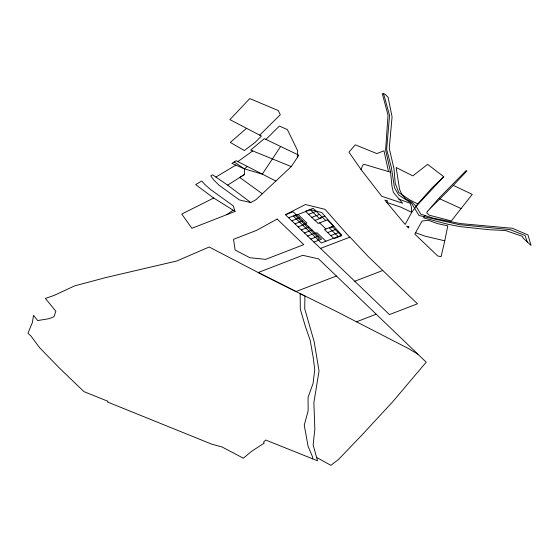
<?xml version="1.0" encoding="UTF-8"?>
<svg xmlns="http://www.w3.org/2000/svg" width="559" height="559" viewBox="0 0 559 559"><rect width="100%" height="100%" fill="white"/><g stroke="black" fill="none" stroke-linecap="round" stroke-linejoin="round"><path stroke-width="0.84" d="M250.823 202.568L227.66 185.127L212.588 174.82L210.75 175.868L213.811 180.026L219.037 185.197L239.357 199.926L250.823 202.568L256.12 199.584L291.26 166.575L297.29 157.638L297.688 150.769L287.354 129.548L279.367 126.055L265.916 139.422M444.754 240.803L447.808 225.857L437.438 223.593L428.208 220.232L422.059 221.057L414.827 234.081L437.753 255.987L441.093 256.665L444.754 240.803L425.161 236.171L415.791 232.81M361.037 169.531L362.7 165.254L364.007 164.297L390.545 172.207L391.978 186.273L393.361 192.387L402.592 203.224L381.685 196.23L361.037 169.531L348.942 152.139L355.286 144.823L376.822 153.571L383.984 150.818L388.505 171.599M427.502 211.267L426.734 212.888L429.27 215.208L451.316 220.938L472.264 194.378L453.307 185.378L427.502 211.267L439.011 198.117L466.059 170.67L466.968 170.9L453.307 185.378M297.29 157.638L298.799 155.192L264.316 138.653L250.663 150.098L291.26 166.575M425.106 215.46L423.575 217.87L448.122 224.306L460.092 226.626L489.418 229.728L505.567 230.532L522.379 236.331L523.231 238.274L531.05 245.422L527.969 234.934L512.456 228.282L460.469 223.593L433.665 218.296L420.752 214.16L416.148 206.383L412.29 202.456L405.841 198.913L402.019 194.811L399.524 189.215L396.149 167.504L412.808 175.896L427.656 164.332L443.748 176.693L416.148 206.383L411.704 212.35L405.156 224.452L384.865 200.108L387.583 200.821L386.828 202.477L400.642 207.068L411.704 212.35L411.34 206.711L410.264 203.371L398.63 199.004M416.148 206.383L417.734 203.902L431.765 188.194L443.748 176.693M280.66 146.458L262.297 174.142L244.451 168.874L231.908 163.375L236.177 160.733L275.825 181.018M259.697 135.152L280.304 114.721L278.249 110.521L249.74 98.58L229.896 119.626L261.423 136.047L254.918 142.601L244.318 150.546L230.301 142.412L246.547 128.304M262.374 193.833L239.769 177.476L244.611 174.408L244.451 168.874L247.378 166.4M226.94 214.593L233.075 210.156L235.011 211.442L191.877 228.303L181.759 214.069L213.713 198.019M237.868 161.586L252.703 150.923M227.66 185.127L244.611 174.408M215.893 177.077L235.856 165.108M320.552 248.413L349.983 237.114L367.948 256.232L417.461 303.81L389.448 314.57L285.432 214.726L305.403 204.531L325.058 209.346L349.717 237.212M356.369 321.851L376.207 314.2M285.432 214.726L293.091 211.77L321.628 239.147L313.969 242.096M288.605 217.765L296.263 214.817M291.77 220.805L299.435 217.856M308.624 214.314L316.289 211.365M294.942 223.845L302.601 220.896M311.796 217.36L319.455 214.411M304.222 224.04L306.905 223.013L298.024 214.488M324.849 216.102L319.161 218.289L310.28 209.772M298.115 226.891L305.773 223.942M314.969 220.4L322.627 217.451M301.287 229.931L308.945 226.982M304.452 232.97L312.118 230.022M307.625 236.017L315.29 233.068M314.361 233.781L317.051 232.747L325.911 241.243M333.856 226.276L329.314 228.023L338.167 236.52M310.797 239.056L318.455 236.108M327.651 232.565L335.309 229.616M317.526 239.329L319.392 238.609L295.348 215.522M330.823 235.612L338.481 232.656M336.406 276.006L296.011 291.553L258.195 272.547L209.185 247.008L176.791 260.99L105.917 277.537L74.578 285.901L54.111 295.411L45.391 298.422L55.844 311.216L53.999 316.722L49.325 318.63L37.677 320.58L33.54 315.339L32.373 322.585L27.95 333.199L31.045 336.155L39.78 347.894L59.499 368.122L83.934 391.614L107.992 401.313L107.538 402.012L211.952 444.244L222.021 446.976L243.347 458.212L251.326 451.518L264.204 443.098L263.555 442.106L265.721 440.038L317.526 460.791L313.138 444.908L314.85 429.165L313.872 402.578L319.042 371.057L314.165 341.689L304.704 308.722L304.928 296.025L258.195 272.547L302.685 255.309L318.525 258.852L426.203 362.176L392.921 401.523L361.778 435.195L338.398 459.568L330.886 465.319L316.653 457.472M354.748 281.254L382.789 270.486M417.734 203.902L409.838 199.954L398.833 192.576L395.262 183.576L393.99 168.692L389.246 148.338L392.076 116.88L388.1 97.245L384.851 94.024L382.307 93.681L388.037 115.245L385.605 149.875L390.545 172.207M439.807 198.843L461.14 208.556M417.839 354.147L408.447 348.543L335.777 311.139L300.162 293.629L300.309 309.12L305.193 325.855L310.133 340.186L313.187 357.222L314.752 369.792L313.061 383.453L308.065 397.267L308.149 410.83L304.25 425.147L308.065 446.215L312.579 456.962L312.788 458.897M233.075 210.156L212.93 197.53L195.657 184.582L201.757 181.011L204.86 184.498L210.589 189.536L233.341 205.908L235.011 211.442M234.186 161.963L244.451 168.874M325.799 220.491L313.117 208.325L305.459 211.274L318.141 223.439L327.274 219.925L333.618 226.004L324.479 229.525L333.989 238.651L341.654 235.702L332.144 226.577M319.615 222.873L325.953 228.959M527.326 242.278L525.104 235.5L509.829 229.581L459.219 224.634L418.991 215.515L411.55 203.217L398.84 195.161L394.458 187.684L391.384 167.532L386.639 149.372L389.567 115.503L383.628 93.856M408.888 226.835L408.545 228.023L406.554 226.109L408.888 226.835M277.138 219.051L256.728 230.315L233.536 239.301L235.108 250.013L249.866 257.734L265.707 259.369L303.754 244.632L277.138 219.051M310.399 209.723L293.461 216.249L321.348 242.997L341.71 235.157L321.649 212.476L310.399 209.723"/></g></svg>
